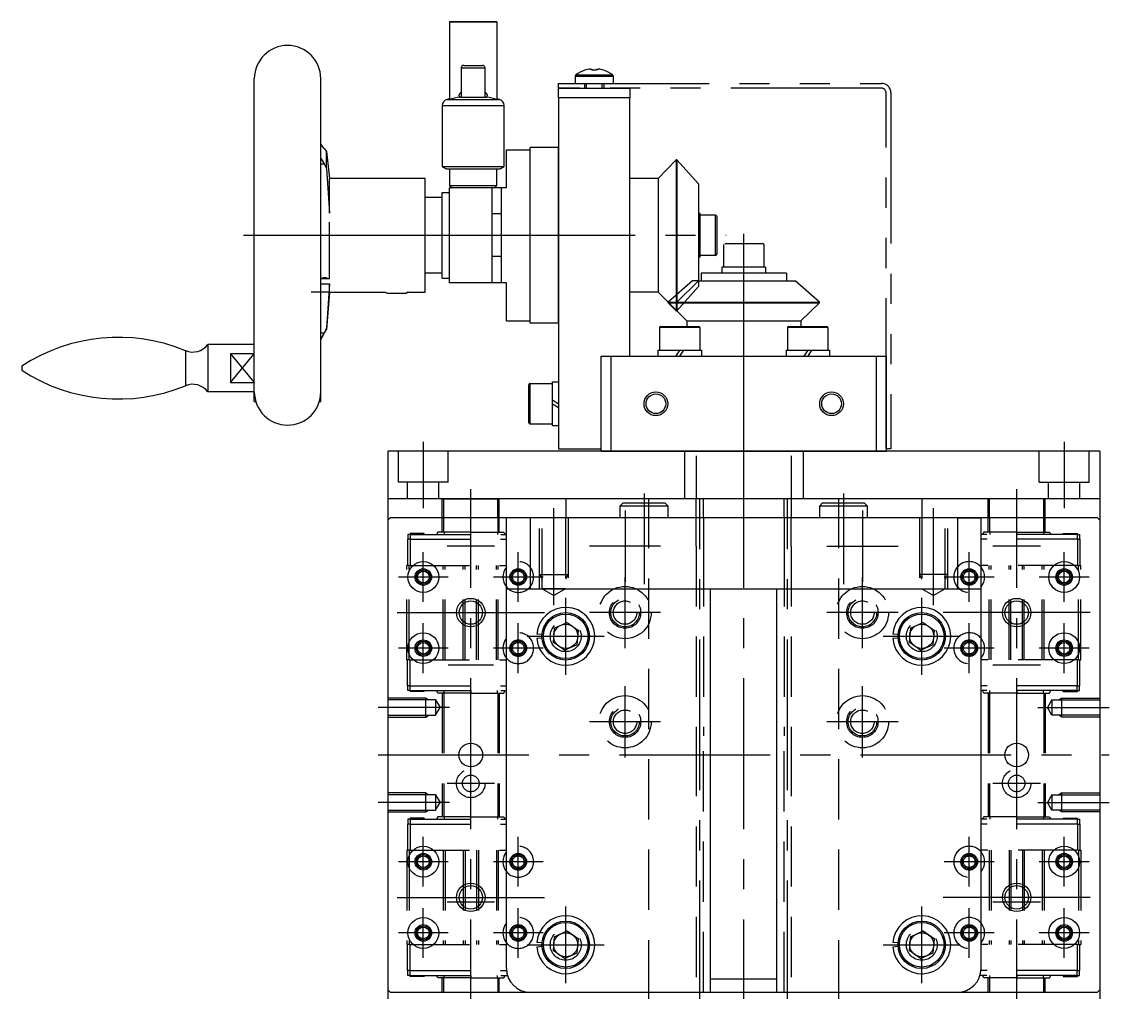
# Model space of a CAD drawing. Extents: x -52 to 575, y -19 to 565.
# Drawn here: x 345.4 to 574.5, y 116 to 320.5 of the extents above; entities that cross this region are included whole.
import ezdxf

# ---------------------------------------------------------------- set-up
doc = ezdxf.new("R2010")
doc.units = 0
for name, pattern in [('CENTER', [50.8, 31.75, -6.35, 6.35, -6.35]), ('DASHED', [19.05, 12.7, -6.35]), ('PHANTOM', [63.5, 31.75, -6.35, 6.35, -6.35, 6.35, -6.35])]:
    doc.linetypes.add(name, pattern=pattern)
doc.layers.get('0').update_dxf_attribs({"linetype": 'CONTINUOUS'})
doc.layers.add('CENTER', color=1, linetype='CENTER')
doc.layers.add('SCALE', color=7, linetype='CONTINUOUS')

msp = doc.modelspace()

# ---------------------------------------------------------------- linework, layer by layer
at = {"color": 7, "linetype": 'CONTINUOUS'}
for p, q in [((435.5, 320.5), (435.5, 320.38)), ((435.5, 320.38), (435.5, 304.12)), ((445.5, 320.38), (435.5, 320.38)), ((445.5, 320.5), (445.5, 320.38)), ((445.5, 320.38), (445.5, 304.12)), ((438, 310.8), (443, 310.8)), ((438.5, 311.3), (442.5, 311.3)), ((462.15, 309.33), (466, 309.33)), ((464.02, 310.27), (464.01, 310.29)), ((465.13, 310.52), (465.49, 310.52)), ((465.49, 310.52), (465.49, 310.27)), ((466, 309.33), (469.86, 309.33)), ((466.52, 310.52), (466.87, 310.52)), ((466.52, 310.27), (466.52, 310.52)), ((468, 310.29), (467.99, 310.27)), ((394.4, 242.93), (394.4, 308.5)), ((408.4, 242.93), (408.4, 308.5)), ((462, 309.04), (462, 307.5)), ((462, 309.04), (466, 309.04)), ((462, 307.5), (466, 307.5)), ((464, 306.5), (464, 307.3)), ((466, 309.04), (470, 309.04)), ((466, 307.5), (470, 307.5)), ((468, 307.3), (468, 306.5)), ((470, 309.04), (470, 307.5)), ((458.5, 304.5), (458.5, 306.5)), ((458.5, 306.5), (473.5, 306.5)), ((473.5, 306.5), (473.5, 304.5)), ((434, 302.86), (447, 302.86)), ((434.98, 304.12), (446.03, 304.12)), ((437.67, 304.62), (443.34, 304.62)), ((473.5, 304.5), (458.5, 304.5)), ((458.5, 304.5), (458.5, 230.5)), ((473.5, 250), (473.5, 304.5)), ((409.09, 293.76), (408.4, 294.71)), ((409.09, 293.76), (409.58, 293.17)), ((447.5, 293.5), (452.5, 293.5)), ((447.5, 285.5), (447.5, 293.5)), ((452.5, 257), (452.5, 294)), ((458.5, 257), (458.5, 294)), ((408.51, 291.58), (409.09, 290.53)), ((409.58, 293.17), (410.27, 287.46)), ((409.58, 289.55), (409.58, 293.17)), ((483.29, 291.43), (479.5, 287.5)), ((483.43, 291.43), (483.29, 291.43)), ((483.29, 291.43), (483.29, 275.5)), ((487.94, 286.32), (483.43, 291.43)), ((483.43, 291.43), (483.43, 275.5)), ((408.4, 290.53), (409.09, 290.53)), ((409.09, 290.53), (409.58, 289.55)), ((409.58, 289.55), (410.27, 280.15)), ((434, 290), (447, 290)), ((434.87, 289.5), (446.14, 289.5)), ((430.4, 287.5), (410.26, 287.5)), ((410.27, 280.15), (410.27, 287.46)), ((430.4, 263.5), (430.4, 287.5)), ((479.5, 287.5), (473.5, 287.5)), ((479.5, 287.5), (479.5, 275.5)), ((434, 284.5), (435.5, 284.5)), ((434, 266.5), (434, 284.5)), ((435.5, 286), (445.5, 286)), ((435.5, 265.5), (435.5, 285.5)), ((435.5, 266.5), (435.5, 284.5)), ((444.5, 265.5), (444.5, 285.5)), ((446.5, 265.5), (446.5, 285.5)), ((487.94, 286.32), (487.94, 275.5)), ((434, 283.5), (430.4, 283.5)), ((488.3, 280.1), (487.94, 280.1)), ((488.3, 270.9), (488.3, 280.1)), ((491.55, 279.75), (488.3, 279.75)), ((491.55, 271.25), (491.55, 279.75)), ((410.27, 266.41), (410.27, 278.24)), ((491.8, 279.5), (491.8, 271.5)), ((479.5, 275.5), (479.5, 263.5)), ((483.29, 275.5), (483.29, 259.58)), ((483.43, 275.5), (483.43, 259.58)), ((487.94, 275.5), (487.94, 265.94)), ((493.25, 273.55), (493.25, 268.8)), ((493.5, 273.8), (501.5, 273.8)), ((501.75, 273.55), (501.75, 268.8)), ((488.3, 270.9), (487.94, 270.9)), ((491.55, 271.25), (488.3, 271.25)), ((492.9, 268.8), (492.9, 267.5)), ((502.1, 268.8), (492.9, 268.8)), ((502.1, 268.8), (502.1, 267.5)), ((408.4, 266.41), (410.27, 266.41)), ((409.58, 266.52), (409.09, 266.53)), ((409.58, 266.52), (410.27, 266.41)), ((434, 267.5), (430.4, 267.5)), ((434, 266.5), (435.5, 266.5)), ((487.94, 265.94), (483.43, 261.43)), ((487.94, 265.94), (508.32, 265.94)), ((488.5, 267.5), (488.5, 265.94)), ((506.5, 267.5), (488.5, 267.5)), ((506.5, 267.5), (506.5, 265.94)), ((513.43, 261.43), (508.32, 265.94)), ((408.4, 265.24), (410.27, 265.24)), ((410.27, 265.24), (409.58, 255.9)), ((410.27, 263.5), (409.58, 255.66)), ((410.27, 263.5), (410.27, 265.24)), ((410.27, 263.5), (421.91, 263.5)), ((421.98, 263.51), (422.35, 263.3)), ((426.82, 263.51), (426.46, 263.3)), ((426.9, 263.5), (430.4, 263.5)), ((447.5, 257.5), (447.5, 265.5)), ((479.5, 263.5), (473.5, 263.5)), ((479.5, 263.5), (485.5, 257.5)), ((422.35, 263.3), (426.46, 263.3)), ((481.58, 261.43), (481.58, 261.29)), ((481.58, 261.43), (513.43, 261.43)), ((481.58, 261.29), (483.29, 259.58)), ((481.58, 261.29), (513.43, 261.29)), ((509.5, 257.5), (513.43, 261.29)), ((513.43, 261.29), (513.43, 261.43)), ((483.29, 259.58), (483.43, 259.58)), ((447.5, 257.5), (452.5, 257.5)), ((485.5, 257.5), (485.5, 256.3)), ((485.5, 257.5), (509.5, 257.5)), ((509.5, 257.5), (509.5, 256.3)), ((409.09, 254.92), (408.4, 253.61)), ((408.4, 254.92), (409.09, 254.92)), ((409.58, 255.9), (409.09, 254.92)), ((409.58, 255.66), (409.58, 255.9)), ((488.25, 256.05), (479.75, 256.05)), ((479.75, 256.05), (479.75, 251.3)), ((480, 256.3), (488, 256.3)), ((488.25, 256.05), (488.25, 251.3)), ((515.25, 256.05), (506.75, 256.05)), ((506.75, 256.05), (506.75, 251.3)), ((507, 256.3), (515, 256.3)), ((515.25, 256.05), (515.25, 251.3)), ((384.61, 252.5), (384.61, 242.5)), ((394.4, 252.5), (384.61, 252.5)), ((379.87, 251.19), (379.87, 243.81)), ((394.4, 250.5), (389.4, 250.5)), ((389.4, 250.5), (389.4, 244.5)), ((467.5, 250), (473.5, 250)), ((467.5, 230.5), (467.5, 250)), ((469.5, 250), (469.5, 230)), ((469.5, 250), (525.5, 250)), ((479.42, 251.3), (479.42, 250)), ((479.42, 251.3), (488.6, 251.3)), ((483.98, 251.3), (483.17, 250)), ((484.79, 251.3), (483.98, 250)), ((488.6, 251.3), (488.6, 250)), ((506.42, 251.3), (506.42, 250)), ((506.42, 251.3), (515.6, 251.3)), ((511, 251.3), (510.19, 250)), ((511.81, 251.3), (511, 250)), ((515.6, 251.3), (515.6, 250)), ((525.5, 250), (527.5, 250)), ((525.5, 230), (525.5, 250)), ((527.5, 250), (527.5, 230)), ((345.4, 247.91), (345.4, 247.09)), ((389.4, 244.5), (394.4, 244.5)), ((394.4, 240.5), (394.4, 242.93)), ((408.4, 240.5), (408.4, 242.93)), ((452.2, 240), (452.2, 244)), ((452.45, 244.25), (452.45, 240)), ((452.45, 244.25), (457.2, 244.25)), ((457.2, 244.6), (458.5, 244.6)), ((457.2, 235.4), (457.2, 244.6)), ((394.4, 242.5), (384.61, 242.5)), ((457.2, 240.81), (458.5, 240)), ((394.4, 240.5), (394.69, 240.5)), ((408.11, 240.5), (408.4, 240.5)), ((452.2, 236), (452.2, 240)), ((452.45, 240), (452.45, 235.75)), ((457.2, 240), (458.5, 239.19)), ((452.45, 235.75), (457.2, 235.75)), ((457.2, 235.4), (458.5, 235.4)), ((572.5, 230), (422.5, 230)), ((422.5, 230), (422.5, 0)), ((458.5, 230.5), (467.5, 230.5)), ((467.5, 230), (467.5, 230.5)), ((467.5, 230), (527.5, 230)), ((527.5, 230), (469.5, 230)), ((572.5, 230), (572.5, 0)), ((572.5, 220), (422.5, 220)), ((434, 220), (446, 220)), ((434, 216), (434, 220)), ((434.3, 216), (434.3, 220)), ((445.7, 216), (445.7, 220)), ((446, 216), (446, 220)), ((460, 220), (460, 216)), ((487.5, 216), (487.5, 220)), ((489, 216), (489, 220)), ((506, 216), (506, 220)), ((507.5, 220), (507.5, 216)), ((535, 220), (535, 216)), ((561, 220), (549, 220)), ((549, 216), (549, 220)), ((549.3, 216), (549.3, 220)), ((560.7, 216), (560.7, 220)), ((561, 216), (561, 220)), ((471.5, 218.5), (472.1, 219.1)), ((471.5, 218.5), (481.5, 218.5)), ((471.5, 216), (471.5, 218.5)), ((472.1, 219.1), (480.9, 219.1)), ((480.9, 219.1), (481.5, 218.5)), ((481.5, 218.5), (481.5, 216)), ((513.5, 218.5), (514.1, 219.1)), ((513.5, 218.5), (523.5, 218.5)), ((513.5, 216), (513.5, 218.5)), ((514.1, 219.1), (522.9, 219.1)), ((522.9, 219.1), (523.5, 218.5)), ((523.5, 218.5), (523.5, 216)), ((423, 216), (422.5, 215.5)), ((423, 216), (422.5, 215.5)), ((422.5, 215.5), (422.5, 116.5)), ((422.5, 215.5), (422.5, 116.5)), ((572, 216), (423, 216)), ((447.5, 121), (447.5, 216)), ((452.5, 216), (447.5, 216)), ((452.5, 216), (452.5, 201)), ((542.5, 216), (542.5, 201)), ((542.5, 216), (547.5, 216)), ((547.5, 121), (547.5, 216)), ((572, 216), (572.5, 215.5)), ((572, 216), (572.5, 215.5)), ((572.5, 215.5), (572.5, 116.5)), ((572.5, 215.5), (572.5, 116.5)), ((447.5, 201), (547.5, 201)), ((490.5, 116), (490.5, 201)), ((504.5, 116), (504.5, 201)), ((457.6, 192.69), (457.34, 189.77)), ((457.6, 192.69), (460.27, 193.92)), ((460.27, 193.92), (462.67, 192.23)), ((532.6, 192.69), (532.34, 189.77)), ((532.6, 192.69), (535.27, 193.92)), ((535.27, 193.92), (537.67, 192.23)), ((455.02, 191.39), (453.92, 191.48)), ((455.02, 190.61), (453.92, 190.52)), ((462.4, 189.31), (462.67, 192.23)), ((530.02, 191.39), (528.92, 191.48)), ((530.02, 190.61), (528.92, 190.52)), ((537.4, 189.31), (537.67, 192.23)), ((459.74, 188.08), (457.34, 189.77)), ((459.74, 188.08), (462.4, 189.31)), ((534.74, 188.08), (532.34, 189.77)), ((534.74, 188.08), (537.4, 189.31)), ((457.6, 127.69), (460.27, 128.92)), ((460.27, 128.92), (462.67, 127.23)), ((532.6, 127.69), (535.27, 128.92)), ((535.27, 128.92), (537.67, 127.23)), ((455.02, 126.39), (453.92, 126.48)), ((457.6, 127.69), (457.34, 124.77)), ((462.4, 124.31), (462.67, 127.23)), ((530.02, 126.39), (528.92, 126.48)), ((532.6, 127.69), (532.34, 124.77)), ((537.4, 124.31), (537.67, 127.23)), ((455.02, 125.61), (453.92, 125.52)), ((459.74, 123.08), (457.34, 124.77)), ((459.74, 123.08), (462.4, 124.31)), ((530.02, 125.61), (528.92, 125.52)), ((534.74, 123.08), (532.34, 124.77)), ((534.74, 123.08), (537.4, 124.31)), ((490.5, 118.86), (504.5, 118.86)), ((423, 116), (422.5, 116.5)), ((423, 116), (422.5, 116.5)), ((423, 116), (572, 116)), ((572, 116), (572.5, 116.5)), ((572, 116), (572.5, 116.5))]:
    msp.add_line(p, q, dxfattribs=at)
at = {"color": 3, "linetype": 'PHANTOM'}
for p, q in [((458.5, 306.5), (458.5, 307.5)), ((458.5, 306.5), (458.5, 307.5)), ((458.5, 307.5), (526.5, 307.5)), ((526.5, 306.5), (458.5, 306.5)), ((527.5, 230.5), (527.5, 305.5)), ((528.5, 305.5), (528.5, 230.5)), ((528.5, 230.5), (527.5, 230.5))]:
    msp.add_line(p, q, dxfattribs=at)
at = {"color": 3, "linetype": 'CONTINUOUS'}
for p, q in [((464.38, 306.5), (464.38, 307.5)), ((467.62, 307.5), (467.62, 306.5)), ((389.4, 250.5), (394.4, 244.5)), ((389.4, 244.5), (394.4, 250.5))]:
    msp.add_line(p, q, dxfattribs=at)
at = {"color": 7}
msp.add_line((445, 285.5), (436, 285.5), dxfattribs=at)
at = {"color": 1, "linetype": 'CENTER'}
for p, q in [((392.1, 275.5), (493.8, 275.5)), ((497.5, 230), (497.5, 275.8))]:
    msp.add_line(p, q, dxfattribs=at)
at = {"color": 3, "linetype": 'DASHED'}
for p, q in [((486.68, 265.94), (481.58, 261.43)), ((487.94, 265.94), (486.68, 265.94)), ((487.94, 265.94), (487.94, 264.68)), ((410.27, 263.5), (406.4, 263.5)), ((421.9, 263.56), (421.98, 263.51)), ((426.9, 263.56), (426.82, 263.51)), ((487.94, 264.68), (483.43, 259.58)), ((424.75, 223.5), (424.75, 230)), ((435.25, 223.5), (435.25, 230)), ((485, 230), (485, 220)), ((510, 230), (510, 220)), ((559.75, 223.5), (559.75, 230)), ((570.25, 223.5), (570.25, 230)), ((487.5, 229), (487.5, 220)), ((507.5, 229), (507.5, 220)), ((435.25, 223.5), (424.75, 223.5)), ((426.7, 220), (426.7, 223.5)), ((433.3, 220), (433.3, 223.5)), ((559.75, 223.5), (570.25, 223.5)), ((561.7, 220), (561.7, 223.5)), ((568.3, 220), (568.3, 223.5)), ((477.5, 0), (477.5, 220)), ((517.5, 0), (517.5, 220)), ((434, 212.95), (434, 216)), ((434.3, 212.95), (434.3, 216)), ((445.7, 216), (445.7, 212.95)), ((446, 212.95), (446, 216)), ((454.5, 201), (454.5, 216)), ((455.04, 201), (455.04, 216)), ((459.96, 216), (459.96, 201)), ((460.5, 216), (460.5, 201)), ((487.5, 210), (487.5, 216)), ((487.5, 210), (487.5, 216)), ((489, 216), (489, 210)), ((489, 216), (489, 210)), ((506, 216), (506, 210)), ((506, 216), (506, 210)), ((507.5, 210), (507.5, 216)), ((507.5, 210), (507.5, 216)), ((534.5, 216), (534.5, 201)), ((535.04, 216), (535.04, 201)), ((539.96, 201), (539.96, 216)), ((540.5, 201), (540.5, 216)), ((549, 212.95), (549, 216)), ((549.3, 216), (549.3, 212.95)), ((560.7, 212.95), (560.7, 216)), ((561, 212.95), (561, 216)), ((427.2, 211.45), (426.7, 211.45)), ((426.7, 211.45), (426.7, 205.95)), ((426.75, 212.45), (426.75, 211.45)), ((427.25, 212.45), (426.75, 212.45)), ((427.2, 212.65), (427.2, 212.45)), ((430.2, 212.65), (427.2, 212.65)), ((427.2, 211.45), (447.5, 211.45)), ((427.2, 211.45), (427.2, 205.95)), ((427.25, 212.45), (447.5, 212.45)), ((427.25, 212.45), (427.25, 211.45)), ((430.2, 212.45), (430.2, 212.65)), ((433.07, 212.95), (432.77, 212.45)), ((434.37, 212.95), (433.07, 212.95)), ((434.37, 212.95), (434.37, 212.45)), ((440, 212.95), (434.37, 212.95)), ((440, 212.95), (445.63, 212.95)), ((440, 212.45), (440, 212.95)), ((445.63, 212.95), (445.63, 212.45)), ((445.63, 212.95), (446.93, 212.95)), ((446.93, 212.95), (447.23, 212.45)), ((567.75, 212.45), (547.5, 212.45)), ((567.8, 211.45), (547.5, 211.45)), ((548.07, 212.95), (547.77, 212.45)), ((549.37, 212.95), (548.07, 212.95)), ((549.37, 212.95), (549.37, 212.45)), ((555, 212.95), (549.37, 212.95)), ((555, 212.95), (560.63, 212.95)), ((555, 212.45), (555, 212.95)), ((560.63, 212.95), (560.63, 212.45)), ((560.63, 212.95), (561.93, 212.95)), ((561.93, 212.95), (562.23, 212.45)), ((564.8, 212.45), (564.8, 212.65)), ((564.8, 212.65), (567.8, 212.65)), ((567.75, 212.45), (567.75, 211.45)), ((567.75, 212.45), (568.25, 212.45)), ((567.8, 212.65), (567.8, 212.45)), ((567.8, 211.45), (567.8, 205.95)), ((567.8, 211.45), (568.3, 211.45)), ((568.25, 212.45), (568.25, 211.45)), ((568.3, 211.45), (568.3, 205.95)), ((487.5, 210), (487.5, 170)), ((487.5, 210), (487.5, 170)), ((489, 210), (489, 170)), ((489, 210), (489, 170)), ((506, 210), (506, 170)), ((506, 210), (506, 170)), ((507.5, 210), (507.5, 170)), ((507.5, 210), (507.5, 170)), ((426.5, 186.05), (426.5, 205.95)), ((427, 205.95), (426.5, 205.95)), ((427, 205.95), (447.5, 205.95)), ((427, 186.05), (427, 205.95)), ((434.2, 186.05), (434.2, 205.95)), ((434.6, 186.05), (434.6, 205.95)), ((438.4, 186.05), (438.4, 205.95)), ((438.8, 186.05), (438.8, 205.95)), ((441.2, 186.05), (441.2, 205.95)), ((441.6, 186.05), (441.6, 205.95)), ((445.4, 186.05), (445.4, 205.95)), ((445.8, 186.05), (445.8, 205.95)), ((454.5, 204), (460.5, 204)), ((454.5, 204), (455.04, 203.06)), ((460.5, 204), (459.96, 203.06)), ((540.5, 204), (534.5, 204)), ((534.5, 204), (535.04, 203.06)), ((540.5, 204), (539.96, 203.06)), ((568, 205.95), (547.5, 205.95)), ((549.2, 186.05), (549.2, 205.95)), ((549.6, 186.05), (549.6, 205.95)), ((553.4, 186.05), (553.4, 205.95)), ((553.8, 186.05), (553.8, 205.95)), ((556.2, 186.05), (556.2, 205.95)), ((556.6, 186.05), (556.6, 205.95)), ((560.4, 186.05), (560.4, 205.95)), ((560.8, 186.05), (560.8, 205.95)), ((568, 186.05), (568, 205.95)), ((568, 205.95), (568.5, 205.95)), ((568.5, 186.05), (568.5, 205.95)), ((455.04, 201), (457.5, 199.58)), ((459.96, 201), (455.04, 201)), ((459.96, 201), (457.5, 199.58)), ((535.04, 201), (539.96, 201)), ((535.04, 201), (537.5, 199.58)), ((539.96, 201), (537.5, 199.58)), ((427, 186.05), (426.5, 186.05)), ((426.7, 180.55), (426.7, 186.05)), ((427, 186.05), (447.5, 186.05)), ((427.2, 180.55), (427.2, 186.05)), ((568, 186.05), (547.5, 186.05)), ((567.8, 180.55), (567.8, 186.05)), ((568, 186.05), (568.5, 186.05)), ((568.3, 180.55), (568.3, 186.05)), ((427.2, 180.55), (426.7, 180.55)), ((426.75, 179.55), (426.75, 180.55)), ((427.25, 179.55), (426.75, 179.55)), ((427.2, 180.55), (447.5, 180.55)), ((427.2, 179.55), (427.2, 179.35)), ((430.2, 179.35), (427.2, 179.35)), ((427.25, 179.55), (427.25, 180.55)), ((427.25, 179.55), (447.5, 179.55)), ((430.2, 179.35), (430.2, 179.55)), ((433.07, 179.05), (432.77, 179.55)), ((434.37, 179.05), (433.07, 179.05)), ((434, 179.05), (434, 152.95)), ((434.3, 179.05), (434.3, 152.95)), ((434.37, 179.05), (434.37, 179.55)), ((440, 179.05), (434.37, 179.05)), ((440, 179.55), (440, 179.05)), ((440, 179.05), (445.63, 179.05)), ((445.63, 179.05), (445.63, 179.55)), ((445.63, 179.05), (446.93, 179.05)), ((445.7, 179.05), (445.7, 152.95)), ((446, 179.05), (446, 152.95)), ((446.93, 179.05), (447.23, 179.55)), ((567.8, 180.55), (547.5, 180.55)), ((567.75, 179.55), (547.5, 179.55)), ((548.07, 179.05), (547.77, 179.55)), ((549.37, 179.05), (548.07, 179.05)), ((549, 179.05), (549, 152.95)), ((549.3, 179.05), (549.3, 152.95)), ((549.37, 179.05), (549.37, 179.55)), ((555, 179.05), (549.37, 179.05)), ((555, 179.55), (555, 179.05)), ((555, 179.05), (560.63, 179.05)), ((560.63, 179.05), (560.63, 179.55)), ((560.63, 179.05), (561.93, 179.05)), ((560.7, 179.05), (560.7, 152.95)), ((561, 179.05), (561, 152.95)), ((561.93, 179.05), (562.23, 179.55)), ((564.8, 179.35), (564.8, 179.55)), ((564.8, 179.35), (567.8, 179.35)), ((567.75, 179.55), (567.75, 180.55)), ((567.75, 179.55), (568.25, 179.55)), ((567.8, 180.55), (568.3, 180.55)), ((567.8, 179.55), (567.8, 179.35)), ((568.25, 179.55), (568.25, 180.55)), ((430.5, 178), (422.5, 178)), ((432.6, 177.62), (422.5, 177.62)), ((430.5, 178), (431.16, 177.62)), ((430.5, 174), (430.5, 178)), ((432.6, 177.62), (433.54, 176)), ((432.6, 177.62), (432.6, 174.38)), ((562.4, 177.62), (561.47, 176)), ((562.4, 177.62), (572.5, 177.62)), ((562.4, 177.62), (562.4, 174.38)), ((564.5, 178), (563.85, 177.62)), ((564.5, 178), (572.5, 178)), ((564.5, 174), (564.5, 178)), ((422.5, 174.38), (432.6, 174.38)), ((430.5, 174), (431.16, 174.38)), ((432.6, 174.38), (433.54, 176)), ((562.4, 174.38), (561.47, 176)), ((572.5, 174.38), (562.4, 174.38)), ((564.5, 174), (563.85, 174.38)), ((422.5, 174), (430.5, 174)), ((572.5, 174), (564.5, 174)), ((487.5, 170), (487.5, 116)), ((489, 116), (489, 170)), ((506, 116), (506, 170)), ((507.5, 170), (507.5, 116)), ((430.5, 158), (422.5, 158)), ((432.6, 157.62), (422.5, 157.62)), ((430.5, 158), (431.16, 157.62)), ((430.5, 154), (430.5, 158)), ((432.6, 157.62), (433.54, 156)), ((432.6, 157.62), (432.6, 154.38)), ((432.6, 154.38), (433.54, 156)), ((562.4, 157.62), (561.47, 156)), ((562.4, 154.38), (561.47, 156)), ((562.4, 157.62), (572.5, 157.62)), ((562.4, 157.62), (562.4, 154.38)), ((564.5, 158), (563.85, 157.62)), ((564.5, 158), (572.5, 158)), ((564.5, 154), (564.5, 158)), ((422.5, 154.38), (432.6, 154.38)), ((422.5, 154), (430.5, 154)), ((430.5, 154), (431.16, 154.38)), ((572.5, 154.38), (562.4, 154.38)), ((564.5, 154), (563.85, 154.38)), ((572.5, 154), (564.5, 154)), ((426.7, 151.45), (426.7, 145.95)), ((427.2, 151.45), (426.7, 151.45)), ((426.75, 152.45), (426.75, 151.45)), ((427.25, 152.45), (426.75, 152.45)), ((427.2, 152.45), (427.2, 152.65)), ((430.2, 152.65), (427.2, 152.65)), ((427.2, 151.45), (447.5, 151.45)), ((427.2, 151.45), (427.2, 145.95)), ((427.25, 152.45), (447.5, 152.45)), ((427.25, 152.45), (427.25, 151.45)), ((430.2, 152.65), (430.2, 152.45)), ((433.07, 152.95), (432.77, 152.45)), ((434.37, 152.95), (433.07, 152.95)), ((440, 152.95), (434.37, 152.95)), ((434.37, 152.95), (434.37, 152.45)), ((440, 152.95), (445.63, 152.95)), ((440, 152.45), (440, 152.95)), ((445.63, 152.95), (446.93, 152.95)), ((445.63, 152.95), (445.63, 152.45)), ((446.93, 152.95), (447.23, 152.45)), ((567.75, 152.45), (547.5, 152.45)), ((567.8, 151.45), (547.5, 151.45)), ((548.07, 152.95), (547.77, 152.45)), ((549.37, 152.95), (548.07, 152.95)), ((555, 152.95), (549.37, 152.95)), ((549.37, 152.95), (549.37, 152.45)), ((555, 152.95), (560.63, 152.95)), ((555, 152.45), (555, 152.95)), ((560.63, 152.95), (560.63, 152.45)), ((560.63, 152.95), (561.93, 152.95)), ((561.93, 152.95), (562.23, 152.45)), ((564.8, 152.65), (564.8, 152.45)), ((564.8, 152.65), (567.8, 152.65)), ((567.75, 152.45), (567.75, 151.45)), ((567.75, 152.45), (568.25, 152.45)), ((567.8, 152.45), (567.8, 152.65)), ((567.8, 151.45), (567.8, 145.95)), ((567.8, 151.45), (568.3, 151.45)), ((568.25, 152.45), (568.25, 151.45)), ((568.3, 151.45), (568.3, 145.95)), ((426.5, 145.95), (426.5, 126.05)), ((427, 145.95), (426.5, 145.95)), ((427, 145.95), (447.5, 145.95)), ((427, 145.95), (427, 126.05)), ((434.2, 145.95), (434.2, 126.05)), ((434.6, 145.95), (434.6, 126.05)), ((438.4, 145.95), (438.4, 126.05)), ((438.8, 145.95), (438.8, 126.05)), ((441.2, 145.95), (441.2, 126.05)), ((441.6, 145.95), (441.6, 126.05)), ((445.4, 145.95), (445.4, 126.05)), ((445.8, 145.95), (445.8, 126.05)), ((568, 145.95), (547.5, 145.95)), ((549.2, 145.95), (549.2, 126.05)), ((549.6, 145.95), (549.6, 126.05)), ((553.4, 145.95), (553.4, 126.05)), ((553.8, 145.95), (553.8, 126.05)), ((556.2, 145.95), (556.2, 126.05)), ((556.6, 145.95), (556.6, 126.05)), ((560.4, 145.95), (560.4, 126.05)), ((560.8, 145.95), (560.8, 126.05)), ((568, 145.95), (568, 126.05)), ((568, 145.95), (568.5, 145.95)), ((568.5, 145.95), (568.5, 126.05)), ((427, 126.05), (426.5, 126.05)), ((426.7, 120.55), (426.7, 126.05)), ((427, 126.05), (447.5, 126.05)), ((427.2, 120.55), (427.2, 126.05)), ((568, 126.05), (547.5, 126.05)), ((567.8, 120.55), (567.8, 126.05)), ((568, 126.05), (568.5, 126.05)), ((568.3, 120.55), (568.3, 126.05)), ((427.2, 120.55), (426.7, 120.55)), ((426.75, 119.55), (426.75, 120.55)), ((427.25, 119.55), (426.75, 119.55)), ((427.2, 120.55), (447.52, 120.55)), ((427.2, 119.35), (427.2, 119.55)), ((430.2, 119.35), (427.2, 119.35)), ((427.25, 119.55), (427.25, 120.55)), ((427.25, 119.55), (447.72, 119.55)), ((430.2, 119.55), (430.2, 119.35)), ((433.07, 119.05), (432.77, 119.55)), ((434.37, 119.05), (434.37, 119.55)), ((440, 119.55), (440, 119.05)), ((445.63, 119.05), (445.63, 119.55)), ((446.93, 119.05), (447.23, 119.55)), ((567.75, 119.55), (547.29, 119.55)), ((567.8, 120.55), (547.48, 120.55)), ((548.07, 119.05), (547.77, 119.55)), ((549.37, 119.05), (549.37, 119.55)), ((555, 119.55), (555, 119.05)), ((560.63, 119.05), (560.63, 119.55)), ((561.93, 119.05), (562.23, 119.55)), ((564.8, 119.55), (564.8, 119.35)), ((564.8, 119.35), (567.8, 119.35)), ((567.75, 119.55), (567.75, 120.55)), ((567.75, 119.55), (568.25, 119.55)), ((567.8, 120.55), (568.3, 120.55)), ((567.8, 119.35), (567.8, 119.55)), ((568.25, 119.55), (568.25, 120.55)), ((434.37, 119.05), (433.07, 119.05)), ((434, 116), (434, 119.05)), ((434.3, 116), (434.3, 119.05)), ((440, 119.05), (434.37, 119.05)), ((440, 119.05), (445.63, 119.05)), ((445.63, 119.05), (446.93, 119.05)), ((445.7, 119.05), (445.7, 116)), ((446, 116), (446, 119.05)), ((549.37, 119.05), (548.07, 119.05)), ((549, 116), (549, 119.05)), ((549.3, 119.05), (549.3, 116)), ((555, 119.05), (549.37, 119.05)), ((555, 119.05), (560.63, 119.05)), ((560.63, 119.05), (561.93, 119.05)), ((560.7, 116), (560.7, 119.05)), ((561, 116), (561, 119.05))]:
    msp.add_line(p, q, dxfattribs=at)
at = {"color": 7}
for points in [[(445.5, 320.5, 0), (445.34, 320.5, 0), (445.18, 320.5, 0), (445.03, 320.5, 0), (444.87, 320.5, 0), (444.71, 320.5, 0), (444.55, 320.5, 0), (444.39, 320.5, 0), (444.23, 320.5, 0), (444.07, 320.5, 0), (443.92, 320.5, 0), (443.76, 320.5, 0), (443.6, 320.5, 0), (443.44, 320.5, 0), (443.28, 320.5, 0), (443.12, 320.5, 0), (442.96, 320.5, 0), (442.8, 320.5, 0), (442.65, 320.5, 0), (442.49, 320.5, 0), (442.33, 320.5, 0), (442.17, 320.5, 0), (442.01, 320.5, 0), (441.85, 320.5, 0), (441.69, 320.5, 0), (441.53, 320.5, 0), (441.38, 320.5, 0), (441.22, 320.5, 0), (441.06, 320.5, 0), (440.9, 320.5, 0), (440.74, 320.5, 0), (440.58, 320.5, 0), (440.42, 320.5, 0), (440.26, 320.5, 0), (440.11, 320.5, 0), (439.95, 320.5, 0), (439.79, 320.5, 0), (439.63, 320.5, 0), (439.47, 320.5, 0), (439.31, 320.5, 0), (439.15, 320.5, 0), (438.99, 320.5, 0), (438.84, 320.5, 0), (438.68, 320.5, 0), (438.52, 320.5, 0), (438.36, 320.5, 0), (438.2, 320.5, 0), (438.04, 320.5, 0), (437.88, 320.5, 0), (437.72, 320.5, 0), (437.57, 320.5, 0), (437.41, 320.5, 0), (437.25, 320.5, 0), (437.09, 320.5, 0), (436.93, 320.5, 0), (436.77, 320.5, 0), (436.61, 320.5, 0), (436.45, 320.5, 0), (436.3, 320.5, 0), (436.14, 320.5, 0), (435.98, 320.5, 0), (435.82, 320.5, 0), (435.66, 320.5, 0), (435.5, 320.5, 0)], [(438, 310.8, 0), (438, 310.7, 0), (438, 310.6, 0), (438, 310.51, 0), (438, 310.41, 0), (438, 310.31, 0), (438, 310.21, 0), (438, 310.11, 0), (438, 310.02, 0), (438, 309.92, 0), (438, 309.82, 0), (438, 309.72, 0), (438, 309.62, 0), (438, 309.53, 0), (438, 309.43, 0), (438, 309.33, 0), (438, 309.23, 0), (438, 309.13, 0), (438, 309.03, 0), (438, 308.94, 0), (438, 308.84, 0), (438, 308.74, 0), (438, 308.64, 0), (438, 308.54, 0), (438, 308.45, 0), (438, 308.35, 0), (438, 308.25, 0), (438, 308.15, 0), (438, 308.05, 0), (438, 307.96, 0), (438, 307.86, 0), (438, 307.76, 0), (438, 307.66, 0), (438, 307.56, 0), (438, 307.47, 0), (438, 307.37, 0), (438, 307.27, 0), (438, 307.17, 0), (438, 307.07, 0), (438, 306.98, 0), (438, 306.88, 0), (438, 306.78, 0), (438, 306.68, 0), (438, 306.58, 0), (438, 306.48, 0), (438, 306.39, 0), (438, 306.29, 0), (438, 306.19, 0), (438, 306.09, 0), (438, 305.99, 0), (438, 305.9, 0), (438, 305.8, 0), (438, 305.7, 0), (438, 305.6, 0), (438, 305.5, 0), (438, 305.41, 0), (438, 305.31, 0), (438, 305.21, 0), (438, 305.11, 0), (438, 305.01, 0), (438, 304.92, 0), (438, 304.82, 0), (438, 304.72, 0), (438, 304.62, 0)], [(443, 304.62, 0), (443, 304.72, 0), (443, 304.82, 0), (443, 304.92, 0), (443, 305.01, 0), (443, 305.11, 0), (443, 305.21, 0), (443, 305.31, 0), (443, 305.41, 0), (443, 305.5, 0), (443, 305.6, 0), (443, 305.7, 0), (443, 305.8, 0), (443, 305.9, 0), (443, 305.99, 0), (443, 306.09, 0), (443, 306.19, 0), (443, 306.29, 0), (443, 306.39, 0), (443, 306.48, 0), (443, 306.58, 0), (443, 306.68, 0), (443, 306.78, 0), (443, 306.88, 0), (443, 306.98, 0), (443, 307.07, 0), (443, 307.17, 0), (443, 307.27, 0), (443, 307.37, 0), (443, 307.47, 0), (443, 307.56, 0), (443, 307.66, 0), (443, 307.76, 0), (443, 307.86, 0), (443, 307.96, 0), (443, 308.05, 0), (443, 308.15, 0), (443, 308.25, 0), (443, 308.35, 0), (443, 308.45, 0), (443, 308.54, 0), (443, 308.64, 0), (443, 308.74, 0), (443, 308.84, 0), (443, 308.94, 0), (443, 309.03, 0), (443, 309.13, 0), (443, 309.23, 0), (443, 309.33, 0), (443, 309.43, 0), (443, 309.53, 0), (443, 309.62, 0), (443, 309.72, 0), (443, 309.82, 0), (443, 309.92, 0), (443, 310.02, 0), (443, 310.11, 0), (443, 310.21, 0), (443, 310.31, 0), (443, 310.41, 0), (443, 310.51, 0), (443, 310.6, 0), (443, 310.7, 0), (443, 310.8, 0)], [(434, 302.86, 0), (434, 302.66, 0), (434, 302.45, 0), (434, 302.25, 0), (434, 302.05, 0), (434, 301.84, 0), (434, 301.64, 0), (434, 301.43, 0), (434, 301.23, 0), (434, 301.02, 0), (434, 300.82, 0), (434, 300.62, 0), (434, 300.41, 0), (434, 300.21, 0), (434, 300, 0), (434, 299.8, 0), (434, 299.6, 0), (434, 299.39, 0), (434, 299.19, 0), (434, 298.98, 0), (434, 298.78, 0), (434, 298.57, 0), (434, 298.37, 0), (434, 298.17, 0), (434, 297.96, 0), (434, 297.76, 0), (434, 297.55, 0), (434, 297.35, 0), (434, 297.15, 0), (434, 296.94, 0), (434, 296.74, 0), (434, 296.53, 0), (434, 296.33, 0), (434, 296.12, 0), (434, 295.92, 0), (434, 295.72, 0), (434, 295.51, 0), (434, 295.31, 0), (434, 295.1, 0), (434, 294.9, 0), (434, 294.7, 0), (434, 294.49, 0), (434, 294.29, 0), (434, 294.08, 0), (434, 293.88, 0), (434, 293.68, 0), (434, 293.47, 0), (434, 293.27, 0), (434, 293.06, 0), (434, 292.86, 0), (434, 292.65, 0), (434, 292.45, 0), (434, 292.25, 0), (434, 292.04, 0), (434, 291.84, 0), (434, 291.63, 0), (434, 291.43, 0), (434, 291.23, 0), (434, 291.02, 0), (434, 290.82, 0), (434, 290.61, 0), (434, 290.41, 0), (434, 290.2, 0), (434, 290, 0)], [(447, 290, 0), (447, 290.2, 0), (447, 290.41, 0), (447, 290.61, 0), (447, 290.82, 0), (447, 291.02, 0), (447, 291.23, 0), (447, 291.43, 0), (447, 291.63, 0), (447, 291.84, 0), (447, 292.04, 0), (447, 292.25, 0), (447, 292.45, 0), (447, 292.65, 0), (447, 292.86, 0), (447, 293.06, 0), (447, 293.27, 0), (447, 293.47, 0), (447, 293.68, 0), (447, 293.88, 0), (447, 294.08, 0), (447, 294.29, 0), (447, 294.49, 0), (447, 294.7, 0), (447, 294.9, 0), (447, 295.1, 0), (447, 295.31, 0), (447, 295.51, 0), (447, 295.72, 0), (447, 295.92, 0), (447, 296.12, 0), (447, 296.33, 0), (447, 296.53, 0), (447, 296.74, 0), (447, 296.94, 0), (447, 297.15, 0), (447, 297.35, 0), (447, 297.55, 0), (447, 297.76, 0), (447, 297.96, 0), (447, 298.17, 0), (447, 298.37, 0), (447, 298.57, 0), (447, 298.78, 0), (447, 298.98, 0), (447, 299.19, 0), (447, 299.39, 0), (447, 299.6, 0), (447, 299.8, 0), (447, 300, 0), (447, 300.21, 0), (447, 300.41, 0), (447, 300.62, 0), (447, 300.82, 0), (447, 301.02, 0), (447, 301.23, 0), (447, 301.43, 0), (447, 301.64, 0), (447, 301.84, 0), (447, 302.05, 0), (447, 302.25, 0), (447, 302.45, 0), (447, 302.66, 0), (447, 302.86, 0)], [(434, 290, 0), (434.02, 289.99, 0), (434.03, 289.98, 0), (434.04, 289.98, 0), (434.06, 289.97, 0), (434.07, 289.96, 0), (434.08, 289.95, 0), (434.1, 289.94, 0), (434.11, 289.94, 0), (434.13, 289.93, 0), (434.14, 289.92, 0), (434.15, 289.91, 0), (434.17, 289.9, 0), (434.18, 289.9, 0), (434.19, 289.89, 0), (434.21, 289.88, 0), (434.22, 289.87, 0), (434.24, 289.87, 0), (434.25, 289.86, 0), (434.26, 289.85, 0), (434.28, 289.84, 0), (434.29, 289.83, 0), (434.3, 289.83, 0), (434.32, 289.82, 0), (434.33, 289.81, 0), (434.35, 289.8, 0), (434.36, 289.79, 0), (434.37, 289.79, 0), (434.39, 289.78, 0), (434.4, 289.77, 0), (434.41, 289.76, 0), (434.43, 289.75, 0), (434.44, 289.75, 0), (434.46, 289.74, 0), (434.47, 289.73, 0), (434.48, 289.72, 0), (434.5, 289.71, 0), (434.51, 289.71, 0), (434.52, 289.7, 0), (434.54, 289.69, 0), (434.55, 289.68, 0), (434.57, 289.67, 0), (434.58, 289.67, 0), (434.59, 289.66, 0), (434.61, 289.65, 0), (434.62, 289.64, 0), (434.63, 289.64, 0), (434.65, 289.63, 0), (434.66, 289.62, 0), (434.68, 289.61, 0), (434.69, 289.6, 0), (434.7, 289.6, 0), (434.72, 289.59, 0), (434.73, 289.58, 0), (434.74, 289.57, 0), (434.76, 289.56, 0), (434.77, 289.56, 0), (434.79, 289.55, 0), (434.8, 289.54, 0), (434.81, 289.53, 0), (434.83, 289.52, 0), (434.84, 289.52, 0), (434.85, 289.51, 0), (434.87, 289.5, 0)], [(435.5, 289.5, 0), (435.5, 289.44, 0), (435.5, 289.39, 0), (435.5, 289.33, 0), (435.5, 289.28, 0), (435.5, 289.22, 0), (435.5, 289.17, 0), (435.5, 289.11, 0), (435.5, 289.06, 0), (435.5, 289, 0), (435.5, 288.94, 0), (435.5, 288.89, 0), (435.5, 288.83, 0), (435.5, 288.78, 0), (435.5, 288.72, 0), (435.5, 288.67, 0), (435.5, 288.61, 0), (435.5, 288.56, 0), (435.5, 288.5, 0), (435.5, 288.44, 0), (435.5, 288.39, 0), (435.5, 288.33, 0), (435.5, 288.28, 0), (435.5, 288.22, 0), (435.5, 288.17, 0), (435.5, 288.11, 0), (435.5, 288.06, 0), (435.5, 288, 0), (435.5, 287.94, 0), (435.5, 287.89, 0), (435.5, 287.83, 0), (435.5, 287.78, 0), (435.5, 287.72, 0), (435.5, 287.67, 0), (435.5, 287.61, 0), (435.5, 287.56, 0), (435.5, 287.5, 0), (435.5, 287.44, 0), (435.5, 287.39, 0), (435.5, 287.33, 0), (435.5, 287.28, 0), (435.5, 287.22, 0), (435.5, 287.17, 0), (435.5, 287.11, 0), (435.5, 287.06, 0), (435.5, 287, 0), (435.5, 286.94, 0), (435.5, 286.89, 0), (435.5, 286.83, 0), (435.5, 286.78, 0), (435.5, 286.72, 0), (435.5, 286.67, 0), (435.5, 286.61, 0), (435.5, 286.56, 0), (435.5, 286.5, 0), (435.5, 286.44, 0), (435.5, 286.39, 0), (435.5, 286.33, 0), (435.5, 286.28, 0), (435.5, 286.22, 0), (435.5, 286.17, 0), (435.5, 286.11, 0), (435.5, 286.06, 0), (435.5, 286, 0)], [(445.5, 286, 0), (445.5, 286.06, 0), (445.5, 286.11, 0), (445.5, 286.17, 0), (445.5, 286.22, 0), (445.5, 286.28, 0), (445.5, 286.33, 0), (445.5, 286.39, 0), (445.5, 286.44, 0), (445.5, 286.5, 0), (445.5, 286.56, 0), (445.5, 286.61, 0), (445.5, 286.67, 0), (445.5, 286.72, 0), (445.5, 286.78, 0), (445.5, 286.83, 0), (445.5, 286.89, 0), (445.5, 286.94, 0), (445.5, 287, 0), (445.5, 287.06, 0), (445.5, 287.11, 0), (445.5, 287.17, 0), (445.5, 287.22, 0), (445.5, 287.28, 0), (445.5, 287.33, 0), (445.5, 287.39, 0), (445.5, 287.44, 0), (445.5, 287.5, 0), (445.5, 287.56, 0), (445.5, 287.61, 0), (445.5, 287.67, 0), (445.5, 287.72, 0), (445.5, 287.78, 0), (445.5, 287.83, 0), (445.5, 287.89, 0), (445.5, 287.94, 0), (445.5, 288, 0), (445.5, 288.06, 0), (445.5, 288.11, 0), (445.5, 288.17, 0), (445.5, 288.22, 0), (445.5, 288.28, 0), (445.5, 288.33, 0), (445.5, 288.39, 0), (445.5, 288.44, 0), (445.5, 288.5, 0), (445.5, 288.56, 0), (445.5, 288.61, 0), (445.5, 288.67, 0), (445.5, 288.72, 0), (445.5, 288.78, 0), (445.5, 288.83, 0), (445.5, 288.89, 0), (445.5, 288.94, 0), (445.5, 289, 0), (445.5, 289.06, 0), (445.5, 289.11, 0), (445.5, 289.17, 0), (445.5, 289.22, 0), (445.5, 289.28, 0), (445.5, 289.33, 0), (445.5, 289.39, 0), (445.5, 289.44, 0), (445.5, 289.5, 0)], [(446.14, 289.5, 0), (446.15, 289.51, 0), (446.16, 289.52, 0), (446.18, 289.52, 0), (446.19, 289.53, 0), (446.21, 289.54, 0), (446.22, 289.55, 0), (446.23, 289.56, 0), (446.25, 289.56, 0), (446.26, 289.57, 0), (446.27, 289.58, 0), (446.29, 289.59, 0), (446.3, 289.6, 0), (446.32, 289.6, 0), (446.33, 289.61, 0), (446.34, 289.62, 0), (446.36, 289.63, 0), (446.37, 289.64, 0), (446.38, 289.64, 0), (446.4, 289.65, 0), (446.41, 289.66, 0), (446.43, 289.67, 0), (446.44, 289.67, 0), (446.45, 289.68, 0), (446.47, 289.69, 0), (446.48, 289.7, 0), (446.49, 289.71, 0), (446.51, 289.71, 0), (446.52, 289.72, 0), (446.54, 289.73, 0), (446.55, 289.74, 0), (446.56, 289.75, 0), (446.58, 289.75, 0), (446.59, 289.76, 0), (446.6, 289.77, 0), (446.62, 289.78, 0), (446.63, 289.79, 0), (446.65, 289.79, 0), (446.66, 289.8, 0), (446.67, 289.81, 0), (446.69, 289.82, 0), (446.7, 289.83, 0), (446.71, 289.83, 0), (446.73, 289.84, 0), (446.74, 289.85, 0), (446.75, 289.86, 0), (446.77, 289.87, 0), (446.78, 289.87, 0), (446.8, 289.88, 0), (446.81, 289.89, 0), (446.82, 289.9, 0), (446.84, 289.9, 0), (446.85, 289.91, 0), (446.86, 289.92, 0), (446.88, 289.93, 0), (446.89, 289.94, 0), (446.91, 289.94, 0), (446.92, 289.95, 0), (446.93, 289.96, 0), (446.95, 289.97, 0), (446.96, 289.98, 0), (446.97, 289.98, 0), (446.99, 289.99, 0), (447, 290, 0)], [(435.5, 286, 0), (435.51, 285.99, 0), (435.52, 285.98, 0), (435.53, 285.98, 0), (435.53, 285.97, 0), (435.54, 285.96, 0), (435.55, 285.95, 0), (435.56, 285.94, 0), (435.57, 285.94, 0), (435.57, 285.93, 0), (435.58, 285.92, 0), (435.59, 285.91, 0), (435.6, 285.9, 0), (435.61, 285.9, 0), (435.61, 285.89, 0), (435.62, 285.88, 0), (435.63, 285.87, 0), (435.64, 285.87, 0), (435.65, 285.86, 0), (435.65, 285.85, 0), (435.66, 285.84, 0), (435.67, 285.83, 0), (435.68, 285.83, 0), (435.68, 285.82, 0), (435.69, 285.81, 0), (435.7, 285.8, 0), (435.71, 285.79, 0), (435.72, 285.79, 0), (435.72, 285.78, 0), (435.73, 285.77, 0), (435.74, 285.76, 0), (435.75, 285.75, 0), (435.76, 285.75, 0), (435.76, 285.74, 0), (435.77, 285.73, 0), (435.78, 285.72, 0), (435.79, 285.71, 0), (435.8, 285.71, 0), (435.8, 285.7, 0), (435.81, 285.69, 0), (435.82, 285.68, 0), (435.83, 285.67, 0), (435.84, 285.67, 0), (435.84, 285.66, 0), (435.85, 285.65, 0), (435.86, 285.64, 0), (435.87, 285.64, 0), (435.88, 285.63, 0), (435.88, 285.62, 0), (435.89, 285.61, 0), (435.9, 285.6, 0), (435.91, 285.6, 0), (435.92, 285.59, 0), (435.92, 285.58, 0), (435.93, 285.57, 0), (435.94, 285.56, 0), (435.95, 285.56, 0), (435.95, 285.55, 0), (435.96, 285.54, 0), (435.97, 285.53, 0), (435.98, 285.52, 0), (435.99, 285.52, 0), (435.99, 285.51, 0), (436, 285.5, 0)], [(445, 285.5, 0), (445.01, 285.51, 0), (445.02, 285.52, 0), (445.03, 285.52, 0), (445.03, 285.53, 0), (445.04, 285.54, 0), (445.05, 285.55, 0), (445.06, 285.56, 0), (445.07, 285.56, 0), (445.07, 285.57, 0), (445.08, 285.58, 0), (445.09, 285.59, 0), (445.1, 285.6, 0), (445.11, 285.6, 0), (445.11, 285.61, 0), (445.12, 285.62, 0), (445.13, 285.63, 0), (445.14, 285.64, 0), (445.15, 285.64, 0), (445.15, 285.65, 0), (445.16, 285.66, 0), (445.17, 285.67, 0), (445.18, 285.67, 0), (445.18, 285.68, 0), (445.19, 285.69, 0), (445.2, 285.7, 0), (445.21, 285.71, 0), (445.22, 285.71, 0), (445.22, 285.72, 0), (445.23, 285.73, 0), (445.24, 285.74, 0), (445.25, 285.75, 0), (445.26, 285.75, 0), (445.26, 285.76, 0), (445.27, 285.77, 0), (445.28, 285.78, 0), (445.29, 285.79, 0), (445.3, 285.79, 0), (445.3, 285.8, 0), (445.31, 285.81, 0), (445.32, 285.82, 0), (445.33, 285.83, 0), (445.34, 285.83, 0), (445.34, 285.84, 0), (445.35, 285.85, 0), (445.36, 285.86, 0), (445.37, 285.87, 0), (445.38, 285.87, 0), (445.38, 285.88, 0), (445.39, 285.89, 0), (445.4, 285.9, 0), (445.41, 285.9, 0), (445.42, 285.91, 0), (445.42, 285.92, 0), (445.43, 285.93, 0), (445.44, 285.94, 0), (445.45, 285.94, 0), (445.45, 285.95, 0), (445.46, 285.96, 0), (445.47, 285.97, 0), (445.48, 285.98, 0), (445.49, 285.98, 0), (445.49, 285.99, 0), (445.5, 286, 0)]]:
    msp.add_polyline3d(points, dxfattribs=at)
at = {"color": 7, "linetype": 'CONTINUOUS'}
for points in [[(438, 305.58, 0), (437.99, 305.57, 0), (437.98, 305.57, 0), (437.97, 305.56, 0), (437.96, 305.55, 0), (437.94, 305.55, 0), (437.93, 305.54, 0), (437.92, 305.53, 0), (437.91, 305.53, 0), (437.9, 305.52, 0), (437.89, 305.51, 0), (437.88, 305.51, 0), (437.87, 305.5, 0), (437.86, 305.49, 0), (437.85, 305.49, 0), (437.84, 305.48, 0), (437.83, 305.47, 0), (437.82, 305.47, 0), (437.81, 305.46, 0), (437.8, 305.45, 0), (437.79, 305.45, 0), (437.78, 305.44, 0), (437.77, 305.43, 0), (437.76, 305.42, 0), (437.76, 305.42, 0), (437.75, 305.41, 0), (437.74, 305.4, 0), (437.73, 305.39, 0), (437.72, 305.39, 0), (437.71, 305.38, 0), (437.71, 305.37, 0), (437.7, 305.37, 0), (437.69, 305.36, 0), (437.68, 305.35, 0), (437.68, 305.34, 0), (437.67, 305.34, 0), (437.66, 305.33, 0), (437.65, 305.32, 0), (437.65, 305.31, 0), (437.64, 305.31, 0), (437.64, 305.3, 0), (437.63, 305.29, 0), (437.62, 305.28, 0), (437.62, 305.28, 0), (437.61, 305.27, 0), (437.61, 305.26, 0), (437.6, 305.25, 0), (437.59, 305.25, 0), (437.59, 305.24, 0), (437.58, 305.23, 0), (437.58, 305.22, 0), (437.57, 305.22, 0), (437.57, 305.21, 0), (437.57, 305.2, 0), (437.56, 305.19, 0), (437.56, 305.19, 0), (437.55, 305.18, 0), (437.55, 305.17, 0), (437.55, 305.16, 0), (437.54, 305.15, 0), (437.54, 305.15, 0), (437.54, 305.14, 0), (437.53, 305.13, 0), (437.53, 305.12, 0), (437.53, 305.12, 0), (437.52, 305.11, 0), (437.52, 305.1, 0), (437.52, 305.09, 0), (437.52, 305.08, 0), (437.51, 305.08, 0), (437.51, 305.07, 0), (437.51, 305.06, 0), (437.51, 305.05, 0), (437.51, 305.05, 0), (437.51, 305.04, 0), (437.51, 305.03, 0), (437.5, 305.02, 0), (437.5, 305.01, 0), (437.5, 305.01, 0), (437.5, 305, 0), (437.5, 304.99, 0), (437.5, 304.98, 0), (437.5, 304.97, 0), (437.5, 304.97, 0), (437.5, 304.96, 0), (437.5, 304.95, 0), (437.5, 304.94, 0), (437.5, 304.94, 0), (437.51, 304.93, 0), (437.51, 304.92, 0), (437.51, 304.91, 0), (437.51, 304.9, 0), (437.51, 304.9, 0), (437.51, 304.89, 0), (437.51, 304.88, 0), (437.52, 304.87, 0), (437.52, 304.87, 0), (437.52, 304.86, 0), (437.52, 304.85, 0), (437.53, 304.84, 0), (437.53, 304.83, 0), (437.53, 304.83, 0), (437.53, 304.82, 0), (437.54, 304.81, 0), (437.54, 304.8, 0), (437.54, 304.8, 0), (437.55, 304.79, 0), (437.55, 304.78, 0), (437.56, 304.77, 0), (437.56, 304.76, 0), (437.56, 304.76, 0), (437.57, 304.75, 0), (437.57, 304.74, 0), (437.58, 304.73, 0), (437.58, 304.73, 0), (437.59, 304.72, 0), (437.59, 304.71, 0), (437.6, 304.7, 0), (437.6, 304.7, 0), (437.61, 304.69, 0), (437.62, 304.68, 0), (437.62, 304.67, 0), (437.63, 304.67, 0), (437.63, 304.66, 0), (437.64, 304.65, 0), (437.65, 304.64, 0), (437.65, 304.64, 0), (437.66, 304.63, 0), (437.67, 304.62, 0)], [(443.34, 304.62, 0), (443.35, 304.63, 0), (443.35, 304.64, 0), (443.36, 304.64, 0), (443.37, 304.65, 0), (443.37, 304.66, 0), (443.38, 304.67, 0), (443.38, 304.67, 0), (443.39, 304.68, 0), (443.4, 304.69, 0), (443.4, 304.7, 0), (443.41, 304.7, 0), (443.41, 304.71, 0), (443.42, 304.72, 0), (443.42, 304.73, 0), (443.43, 304.73, 0), (443.43, 304.74, 0), (443.44, 304.75, 0), (443.44, 304.76, 0), (443.44, 304.76, 0), (443.45, 304.77, 0), (443.45, 304.78, 0), (443.46, 304.79, 0), (443.46, 304.8, 0), (443.46, 304.8, 0), (443.47, 304.81, 0), (443.47, 304.82, 0), (443.47, 304.83, 0), (443.48, 304.83, 0), (443.48, 304.84, 0), (443.48, 304.85, 0), (443.48, 304.86, 0), (443.49, 304.87, 0), (443.49, 304.87, 0), (443.49, 304.88, 0), (443.49, 304.89, 0), (443.49, 304.9, 0), (443.5, 304.9, 0), (443.5, 304.91, 0), (443.5, 304.92, 0), (443.5, 304.93, 0), (443.5, 304.94, 0), (443.5, 304.94, 0), (443.5, 304.95, 0), (443.5, 304.96, 0), (443.5, 304.97, 0), (443.5, 304.97, 0), (443.5, 304.98, 0), (443.5, 304.99, 0), (443.5, 305, 0), (443.5, 305.01, 0), (443.5, 305.01, 0), (443.5, 305.02, 0), (443.5, 305.03, 0), (443.5, 305.04, 0), (443.5, 305.05, 0), (443.5, 305.05, 0), (443.49, 305.06, 0), (443.49, 305.07, 0), (443.49, 305.08, 0), (443.49, 305.08, 0), (443.49, 305.09, 0), (443.48, 305.1, 0), (443.48, 305.11, 0), (443.48, 305.12, 0), (443.48, 305.12, 0), (443.47, 305.13, 0), (443.47, 305.14, 0), (443.47, 305.15, 0), (443.46, 305.15, 0), (443.46, 305.16, 0), (443.46, 305.17, 0), (443.45, 305.18, 0), (443.45, 305.19, 0), (443.44, 305.19, 0), (443.44, 305.2, 0), (443.43, 305.21, 0), (443.43, 305.22, 0), (443.43, 305.22, 0), (443.42, 305.23, 0), (443.42, 305.24, 0), (443.41, 305.25, 0), (443.4, 305.25, 0), (443.4, 305.26, 0), (443.39, 305.27, 0), (443.39, 305.28, 0), (443.38, 305.28, 0), (443.38, 305.29, 0), (443.37, 305.3, 0), (443.36, 305.31, 0), (443.36, 305.31, 0), (443.35, 305.32, 0), (443.34, 305.33, 0), (443.34, 305.34, 0), (443.33, 305.34, 0), (443.32, 305.35, 0), (443.31, 305.36, 0), (443.31, 305.37, 0), (443.3, 305.37, 0), (443.29, 305.38, 0), (443.28, 305.39, 0), (443.27, 305.39, 0), (443.27, 305.4, 0), (443.26, 305.41, 0), (443.25, 305.42, 0), (443.24, 305.42, 0), (443.23, 305.43, 0), (443.22, 305.44, 0), (443.21, 305.45, 0), (443.2, 305.45, 0), (443.2, 305.46, 0), (443.19, 305.47, 0), (443.18, 305.47, 0), (443.17, 305.48, 0), (443.16, 305.49, 0), (443.15, 305.49, 0), (443.14, 305.5, 0), (443.13, 305.51, 0), (443.11, 305.51, 0), (443.1, 305.52, 0), (443.09, 305.53, 0), (443.08, 305.53, 0), (443.07, 305.54, 0), (443.06, 305.55, 0), (443.05, 305.55, 0), (443.04, 305.56, 0), (443.03, 305.57, 0), (443.01, 305.57, 0), (443, 305.58, 0)]]:
    msp.add_polyline3d(points, dxfattribs=at)
at = {"color": 3, "linetype": 'CONTINUOUS'}
for centre, radius in [((479, 240), 2.5), ((516, 240), 2.5), ((430, 203.5), 1.5), ((565, 203.5), 1.5), ((440, 196), 3), ((555, 196), 3), ((430, 188.5), 1.5), ((565, 188.5), 1.5), ((430, 143.5), 1.5), ((565, 143.5), 1.5), ((440, 136), 3), ((555, 136), 3), ((430, 128.5), 1.5), ((565, 128.5), 1.5)]:
    msp.add_circle(centre, radius, dxfattribs=at)
at = {"color": 7, "linetype": 'CONTINUOUS'}
for centre, radius in [((479, 240), 2.07), ((516, 240), 2.07), ((430, 203.5), 3.25), ((565, 203.5), 3.25), ((430, 203.5), 1.75), ((430, 203.5), 1.23), ((565, 203.5), 1.75), ((565, 203.5), 1.23), ((440, 196), 2.46), ((555, 196), 2.46), ((460, 191), 5), ((460, 191), 4.7), ((535, 191), 5), ((535, 191), 4.7), ((430, 188.5), 3.25), ((430, 188.5), 1.75), ((565, 188.5), 3.25), ((565, 188.5), 1.75), ((430, 188.5), 1.23), ((565, 188.5), 1.23), ((440, 166), 2.5), ((555, 166), 2.5), ((430, 143.5), 3.25), ((565, 143.5), 3.25), ((430, 143.5), 1.75), ((430, 143.5), 1.23), ((565, 143.5), 1.75), ((565, 143.5), 1.23), ((440, 136), 2.46), ((555, 136), 2.46), ((430, 128.5), 3.25), ((460, 126), 5), ((460, 126), 4.7), ((535, 126), 5), ((535, 126), 4.7), ((565, 128.5), 3.25), ((430, 128.5), 1.75), ((430, 128.5), 1.23), ((565, 128.5), 1.75), ((565, 128.5), 1.23)]:
    msp.add_circle(centre, radius, dxfattribs=at)
at = {"color": 3, "linetype": 'DASHED'}
for centre, radius in [((450, 203.5), 1.75), ((450, 203.5), 1.5), ((450, 203.5), 1.23), ((545, 203.5), 1.75), ((545, 203.5), 1.5), ((545, 203.5), 1.23), ((472.5, 196), 5.5), ((522.5, 196), 5.5), ((472.5, 196), 3.3), ((472.5, 196), 3), ((472.5, 196), 2.46), ((522.5, 196), 3.3), ((522.5, 196), 3), ((522.5, 196), 2.46), ((460, 191), 3.25), ((535, 191), 3.25), ((450, 188.5), 1.75), ((545, 188.5), 1.75), ((450, 188.5), 1.5), ((450, 188.5), 1.23), ((545, 188.5), 1.5), ((545, 188.5), 1.23), ((472.5, 173), 5.5), ((522.5, 173), 5.5), ((472.5, 173), 3.3), ((472.5, 173), 3), ((472.5, 173), 2.46), ((522.5, 173), 3.3), ((522.5, 173), 3), ((522.5, 173), 2.46), ((440, 160), 3), ((555, 160), 3), ((440, 160), 1.75), ((555, 160), 1.75), ((450, 143.5), 1.75), ((450, 143.5), 1.5), ((450, 143.5), 1.23), ((545, 143.5), 1.75), ((545, 143.5), 1.5), ((545, 143.5), 1.23), ((450, 128.5), 1.75), ((450, 128.5), 1.5), ((450, 128.5), 1.23), ((460, 126), 3.25), ((535, 126), 3.25), ((545, 128.5), 1.75), ((545, 128.5), 1.5), ((545, 128.5), 1.23)]:
    msp.add_circle(centre, radius, dxfattribs=at)
for centre in [(460, 191), (535, 191), (460, 126), (535, 126)]:
    msp.add_circle(centre, 2.54)
at = {"color": 7, "linetype": 'CONTINUOUS'}
for centre, radius, start, end in [((401.4, 308.5), 7, 0, 180), ((438.5, 310.8), 0.5, 90, 180), ((442.5, 310.8), 0.5, 0, 90), ((462.36, 309.04), 0.36, 126.3584, 180), ((466, 304.1), 6.5, 107.8626, 126.3584), ((466, 304.1), 6.48, 97.6968, 107.8351), ((466, 303.11), 7.18, 85.8857, 94.1143), ((466, 304.1), 6.48, 72.1649, 82.3032), ((466, 304.1), 6.5, 53.6416, 72.1374), ((469.64, 309.04), 0.36, 0, 53.6416), ((463.8, 307.3), 0.2, 0, 90), ((468.2, 307.3), 0.2, 90, 180), ((435.3, 302.86), 1.3, 104.5701, 180), ((440.5, 282.86), 21.97, 103.1544, 104.5701), ((439.43, 292.09), 12.65, 97.9905, 108.0631), ((441.58, 292.09), 12.65, 71.9369, 82.0095), ((440.5, 282.86), 21.97, 75.4299, 76.8456), ((445.7, 302.86), 1.3, 0, 75.4299), ((406.85, 290.48), 1.99, 33.4499, 38.8816), ((491.55, 279.5), 0.25, 0, 90), ((501.5, 273.55), 0.25, 0, 90), ((491.55, 271.5), 0.25, 270, 0), ((409.07, 265.21), 1.32, 89.1756, 120.4726), ((232.76, 349.12), 200, 331.4254, 332.1391), ((480, 256.05), 0.25, 90, 180), ((488, 256.05), 0.25, 0, 90), ((507, 256.05), 0.25, 90, 180), ((515, 256.05), 0.25, 0, 90), ((365.73, 217), 37, 67.5292, 123.3286), ((381.4, 254.89), 4, 247.5292, 323.3617), ((365.73, 278), 37, 236.6714, 292.4708), ((381.4, 240.11), 4, 36.6383, 112.4708), ((452.45, 244), 0.25, 90, 180), ((401.4, 242.5), 7, 180, 0), ((452.45, 236), 0.25, 180, 270), ((450, 203.5), 3.25, 140.2849, 219.7151), ((545, 203.5), 3.25, 320.2849, 39.7151), ((460, 191), 6.1, 184.5, 175.5), ((535, 191), 6.1, 184.5, 175.5), ((450, 188.5), 3.25, 140.2849, 219.7151), ((545, 188.5), 3.25, 320.2849, 39.7151), ((450, 143.5), 3.25, 140.2849, 219.7151), ((545, 143.5), 3.25, 320.2849, 39.7151), ((460, 126), 6.1, 184.5, 175.5), ((535, 126), 6.1, 184.5, 175.5), ((450, 128.5), 3.25, 140.2849, 219.7151), ((545, 128.5), 3.25, 320.2849, 39.7151), ((452.5, 121), 5, 180, 270), ((542.5, 121), 5, 270, 360)]:
    msp.add_arc(centre, radius, start, end, dxfattribs=at)
at = {"color": 3, "linetype": 'PHANTOM'}
for radius in [2, 1]:
    msp.add_arc((526.5, 305.5), radius, 0, 90, dxfattribs=at)
at = {"color": 3, "linetype": 'DASHED'}
for centre, start, end in [((450, 203.5), 219.7151, 140.2849), ((545, 203.5), 39.7151, 320.2849), ((450, 188.5), 219.7151, 140.2849), ((545, 188.5), 39.7151, 320.2849), ((450, 143.5), 219.7151, 140.2849), ((545, 143.5), 39.7151, 320.2849), ((450, 128.5), 219.7151, 140.2849), ((545, 128.5), 39.7151, 320.2849)]:
    msp.add_arc(centre, 3.25, start, end, dxfattribs=at)
at = {"layer": 'CENTER', "color": 1, "linetype": 'CENTER'}
for p, q in [((398.4, 275.5), (466.4, 275.5)), ((497.5, -2), (497.5, 275.8)), ((430, 232), (430, 218)), ((565, 232), (565, 218)), ((440, -2), (440, 222)), ((476.5, 221.1), (476.5, 202)), ((488.25, 57), (488.25, 220)), ((506.75, 57), (506.75, 220)), ((518.5, 221.1), (518.5, 202)), ((555, -2), (555, 222)), ((457.5, 197.58), (457.5, 218)), ((537.5, 197.58), (537.5, 218)), ((472.5, 217.5), (472.5, 202.5)), ((522.5, 217.5), (522.5, 202.5)), ((430, 198.25), (430, 208.75)), ((445, 210), (435, 210)), ((450, 198.25), (450, 208.75)), ((480, 210), (465, 210)), ((515, 210), (530, 210)), ((545, 198.25), (545, 208.75)), ((560, 210), (550, 210)), ((565, 198.25), (565, 208.75)), ((435.25, 203.5), (424.75, 203.5)), ((455.25, 203.5), (444.75, 203.5)), ((472.5, 188.5), (472.5, 203.5)), ((522.5, 188.5), (522.5, 203.5)), ((550.25, 203.5), (539.75, 203.5)), ((570.25, 203.5), (559.75, 203.5)), ((460, 182.9), (460, 199.1)), ((535, 182.9), (535, 199.1)), ((424.5, 196), (455.5, 196)), ((480, 196), (465, 196)), ((530, 196), (515, 196)), ((570.5, 196), (539.5, 196)), ((430, 183.25), (430, 193.75)), ((450, 183.25), (450, 193.75)), ((545, 183.25), (545, 193.75)), ((565, 183.25), (565, 193.75)), ((451.9, 191), (468.1, 191)), ((526.9, 191), (543.1, 191)), ((435.25, 188.5), (424.75, 188.5)), ((455.25, 188.5), (444.75, 188.5)), ((550.25, 188.5), (539.75, 188.5)), ((570.25, 188.5), (559.75, 188.5)), ((435.2, 185), (444.8, 185)), ((550, 185), (560, 185)), ((472.5, 165.5), (472.5, 180.5)), ((522.5, 165.5), (522.5, 180.5)), ((435.54, 176), (420.5, 176)), ((559.47, 176), (574.5, 176)), ((480, 173), (465, 173)), ((530, 173), (515, 173)), ((420.5, 166), (574.5, 166)), ((445, 160), (435, 160)), ((560, 160), (550, 160)), ((435.54, 156), (420.5, 156)), ((559.47, 156), (574.5, 156)), ((430, 138.25), (430, 148.75)), ((450, 138.25), (450, 148.75)), ((545, 138.25), (545, 148.75)), ((565, 138.25), (565, 148.75)), ((435.25, 143.5), (424.75, 143.5)), ((455.25, 143.5), (444.75, 143.5)), ((550.25, 143.5), (539.75, 143.5)), ((570.25, 143.5), (559.75, 143.5)), ((424.5, 136), (455.5, 136)), ((570.5, 136), (539.5, 136)), ((430, 123.25), (430, 133.75)), ((445, 135), (435, 135)), ((450, 123.25), (450, 133.75)), ((460, 117.9), (460, 134.1)), ((535, 117.9), (535, 134.1)), ((545, 123.25), (545, 133.75)), ((560, 135), (550, 135)), ((565, 123.25), (565, 133.75)), ((435.25, 128.5), (424.75, 128.5)), ((455.25, 128.5), (444.75, 128.5)), ((550.25, 128.5), (539.75, 128.5)), ((570.25, 128.5), (559.75, 128.5)), ((451.9, 126), (468.1, 126)), ((526.9, 126), (543.1, 126))]:
    msp.add_line(p, q, dxfattribs=at)
at = {"layer": 'SCALE', "color": 7, "linetype": 'CONTINUOUS'}
for p, q in [((458.5, 294), (452.5, 294)), ((447.5, 285.5), (435.5, 285.5)), ((446.5, 280), (444.5, 280)), ((446.5, 271), (444.5, 271)), ((447.5, 265.5), (435.5, 265.5)), ((458.5, 257), (452.5, 257))]:
    msp.add_line(p, q, dxfattribs=at)

doc.saveas('drawing.dxf')
